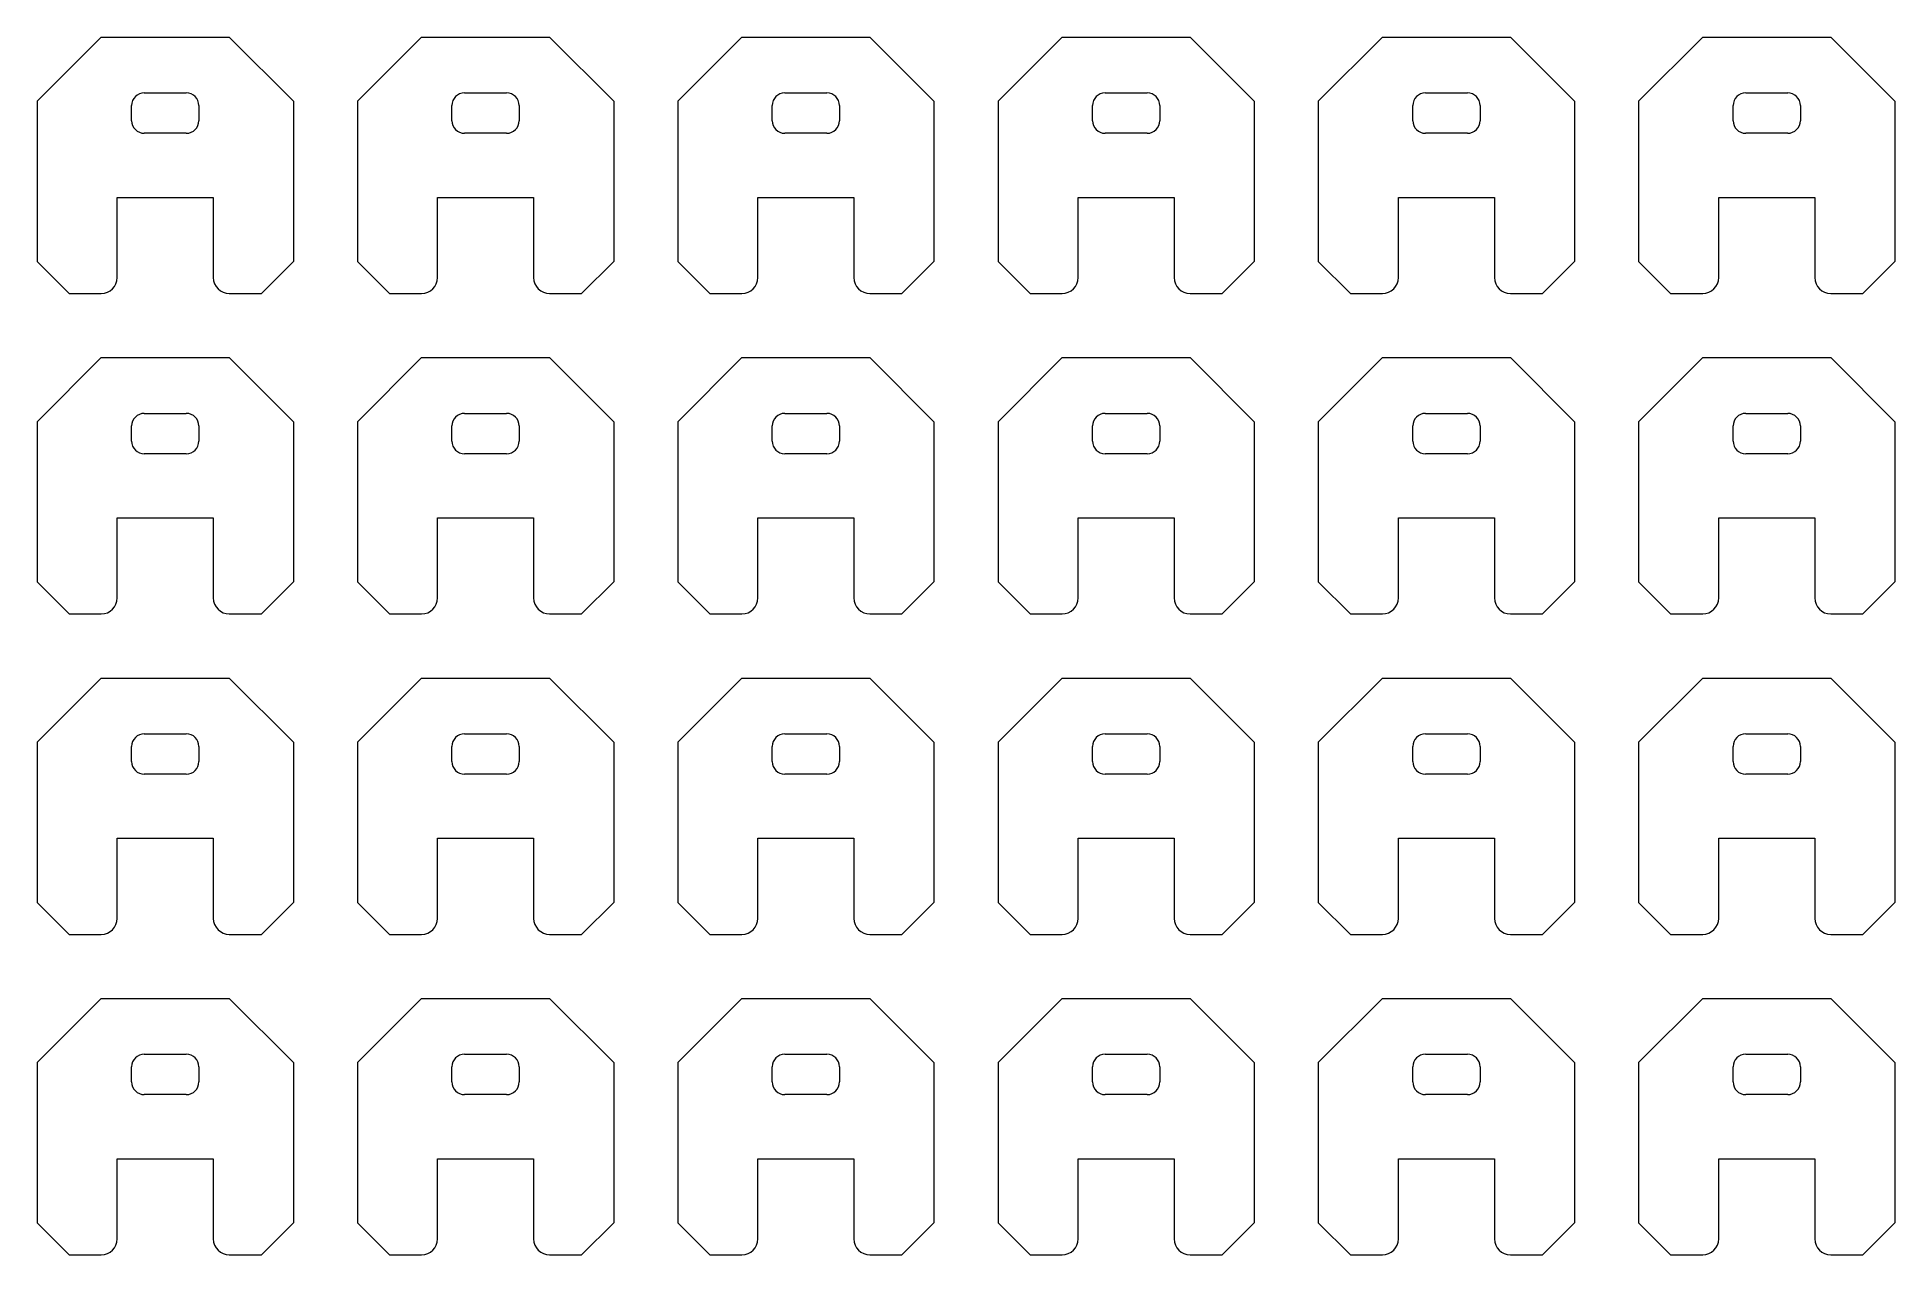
# Model space of a CAD drawing. Header units: millimetres. Extents: x 2 to 118, y 0 to 76.
import ezdxf

# ---------------------------------------------------------------- set-up
doc = ezdxf.new("R2010")
doc.units = ezdxf.units.MM
doc.layers.add('in', color=3, linetype='Continuous', lineweight=0, true_color=0x00ff00)
doc.layers.add('out', color=1, linetype='Continuous', lineweight=0, true_color=0xff0000)

msp = doc.modelspace()

# ---------------------------------------------------------------- linework, layer by layer
at = {"layer": 'in'}
for p, q in [((8.6875, 72.52), (11.3125, 72.52)), ((28.6875, 72.52), (31.3125, 72.52)), ((48.6875, 72.52), (51.3125, 72.52)), ((68.6875, 72.52), (71.3125, 72.52)), ((88.6875, 72.52), (91.3125, 72.52)), ((108.6875, 72.52), (111.3125, 72.52)), ((7.9, 70.7875), (7.9, 71.7325)), ((12.1, 71.7325), (12.1, 70.7875)), ((27.9, 70.7875), (27.9, 71.7325)), ((32.1, 71.7325), (32.1, 70.7875)), ((47.9, 70.7875), (47.9, 71.7325)), ((52.1, 71.7325), (52.1, 70.7875)), ((67.9, 70.7875), (67.9, 71.7325)), ((72.1, 71.7325), (72.1, 70.7875)), ((87.9, 70.7875), (87.9, 71.7325)), ((92.1, 71.7325), (92.1, 70.7875)), ((107.9, 70.7875), (107.9, 71.7325)), ((112.1, 71.7325), (112.1, 70.7875)), ((11.3125, 70), (8.6875, 70)), ((31.3125, 70), (28.6875, 70)), ((51.3125, 70), (48.6875, 70)), ((71.3125, 70), (68.6875, 70)), ((91.3125, 70), (88.6875, 70)), ((111.3125, 70), (108.6875, 70)), ((8.6875, 52.52), (11.3125, 52.52)), ((28.6875, 52.52), (31.3125, 52.52)), ((48.6875, 52.52), (51.3125, 52.52)), ((68.6875, 52.52), (71.3125, 52.52)), ((88.6875, 52.52), (91.3125, 52.52)), ((108.6875, 52.52), (111.3125, 52.52)), ((7.9, 50.7875), (7.9, 51.7325)), ((12.1, 51.7325), (12.1, 50.7875)), ((27.9, 50.7875), (27.9, 51.7325)), ((32.1, 51.7325), (32.1, 50.7875)), ((47.9, 50.7875), (47.9, 51.7325)), ((52.1, 51.7325), (52.1, 50.7875)), ((67.9, 50.7875), (67.9, 51.7325)), ((72.1, 51.7325), (72.1, 50.7875)), ((87.9, 50.7875), (87.9, 51.7325)), ((92.1, 51.7325), (92.1, 50.7875)), ((107.9, 50.7875), (107.9, 51.7325)), ((112.1, 51.7325), (112.1, 50.7875)), ((11.3125, 50), (8.6875, 50)), ((31.3125, 50), (28.6875, 50)), ((51.3125, 50), (48.6875, 50)), ((71.3125, 50), (68.6875, 50)), ((91.3125, 50), (88.6875, 50)), ((111.3125, 50), (108.6875, 50)), ((8.6875, 32.52), (11.3125, 32.52)), ((28.6875, 32.52), (31.3125, 32.52)), ((48.6875, 32.52), (51.3125, 32.52)), ((68.6875, 32.52), (71.3125, 32.52)), ((88.6875, 32.52), (91.3125, 32.52)), ((108.6875, 32.52), (111.3125, 32.52)), ((7.9, 30.7875), (7.9, 31.7325)), ((12.1, 31.7325), (12.1, 30.7875)), ((27.9, 30.7875), (27.9, 31.7325)), ((32.1, 31.7325), (32.1, 30.7875)), ((47.9, 30.7875), (47.9, 31.7325)), ((52.1, 31.7325), (52.1, 30.7875)), ((67.9, 30.7875), (67.9, 31.7325)), ((72.1, 31.7325), (72.1, 30.7875)), ((87.9, 30.7875), (87.9, 31.7325)), ((92.1, 31.7325), (92.1, 30.7875)), ((107.9, 30.7875), (107.9, 31.7325)), ((112.1, 31.7325), (112.1, 30.7875)), ((11.3125, 30), (8.6875, 30)), ((31.3125, 30), (28.6875, 30)), ((51.3125, 30), (48.6875, 30)), ((71.3125, 30), (68.6875, 30)), ((91.3125, 30), (88.6875, 30)), ((111.3125, 30), (108.6875, 30)), ((7.9, 10.7875), (7.9, 11.7325)), ((8.6875, 12.52), (11.3125, 12.52)), ((12.1, 11.7325), (12.1, 10.7875)), ((27.9, 10.7875), (27.9, 11.7325)), ((28.6875, 12.52), (31.3125, 12.52)), ((32.1, 11.7325), (32.1, 10.7875)), ((47.9, 10.7875), (47.9, 11.7325)), ((48.6875, 12.52), (51.3125, 12.52)), ((52.1, 11.7325), (52.1, 10.7875)), ((67.9, 10.7875), (67.9, 11.7325)), ((68.6875, 12.52), (71.3125, 12.52)), ((72.1, 11.7325), (72.1, 10.7875)), ((87.9, 10.7875), (87.9, 11.7325)), ((88.6875, 12.52), (91.3125, 12.52)), ((92.1, 11.7325), (92.1, 10.7875)), ((107.9, 10.7875), (107.9, 11.7325)), ((108.6875, 12.52), (111.3125, 12.52)), ((112.1, 11.7325), (112.1, 10.7875)), ((11.3125, 10), (8.6875, 10)), ((31.3125, 10), (28.6875, 10)), ((51.3125, 10), (48.6875, 10)), ((71.3125, 10), (68.6875, 10)), ((91.3125, 10), (88.6875, 10)), ((111.3125, 10), (108.6875, 10))]:
    msp.add_line(p, q, dxfattribs=at)
for centre, start, end in [((8.6875, 71.7325), 90, 180), ((11.3125, 71.7325), 0, 90), ((28.6875, 71.7325), 90, 180), ((31.3125, 71.7325), 0, 90), ((48.6875, 71.7325), 90, 180), ((51.3125, 71.7325), 0, 90), ((68.6875, 71.7325), 90, 180), ((71.3125, 71.7325), 0, 90), ((88.6875, 71.7325), 90, 180), ((91.3125, 71.7325), 0, 90), ((108.6875, 71.7325), 90, 180), ((111.3125, 71.7325), 0, 90), ((8.6875, 70.7875), 180, 270), ((11.3125, 70.7875), 270, 0), ((28.6875, 70.7875), 180, 270), ((31.3125, 70.7875), 270, 0), ((48.6875, 70.7875), 180, 270), ((51.3125, 70.7875), 270, 0), ((68.6875, 70.7875), 180, 270), ((71.3125, 70.7875), 270, 0), ((88.6875, 70.7875), 180, 270), ((91.3125, 70.7875), 270, 0), ((108.6875, 70.7875), 180, 270), ((111.3125, 70.7875), 270, 0), ((8.6875, 51.7325), 90, 180), ((11.3125, 51.7325), 0, 90), ((28.6875, 51.7325), 90, 180), ((31.3125, 51.7325), 0, 90), ((48.6875, 51.7325), 90, 180), ((51.3125, 51.7325), 0, 90), ((68.6875, 51.7325), 90, 180), ((71.3125, 51.7325), 0, 90), ((88.6875, 51.7325), 90, 180), ((91.3125, 51.7325), 0, 90), ((108.6875, 51.7325), 90, 180), ((111.3125, 51.7325), 0, 90), ((8.6875, 50.7875), 180, 270), ((11.3125, 50.7875), 270, 0), ((28.6875, 50.7875), 180, 270), ((31.3125, 50.7875), 270, 0), ((48.6875, 50.7875), 180, 270), ((51.3125, 50.7875), 270, 0), ((68.6875, 50.7875), 180, 270), ((71.3125, 50.7875), 270, 0), ((88.6875, 50.7875), 180, 270), ((91.3125, 50.7875), 270, 0), ((108.6875, 50.7875), 180, 270), ((111.3125, 50.7875), 270, 0), ((8.6875, 31.7325), 90, 180), ((11.3125, 31.7325), 0, 90), ((28.6875, 31.7325), 90, 180), ((31.3125, 31.7325), 0, 90), ((48.6875, 31.7325), 90, 180), ((51.3125, 31.7325), 0, 90), ((68.6875, 31.7325), 90, 180), ((71.3125, 31.7325), 0, 90), ((88.6875, 31.7325), 90, 180), ((91.3125, 31.7325), 0, 90), ((108.6875, 31.7325), 90, 180), ((111.3125, 31.7325), 0, 90), ((8.6875, 30.7875), 180, 270), ((11.3125, 30.7875), 270, 0), ((28.6875, 30.7875), 180, 270), ((31.3125, 30.7875), 270, 0), ((48.6875, 30.7875), 180, 270), ((51.3125, 30.7875), 270, 0), ((68.6875, 30.7875), 180, 270), ((71.3125, 30.7875), 270, 0), ((88.6875, 30.7875), 180, 270), ((91.3125, 30.7875), 270, 0), ((108.6875, 30.7875), 180, 270), ((111.3125, 30.7875), 270, 0), ((8.6875, 11.7325), 90, 180), ((11.3125, 11.7325), 0, 90), ((28.6875, 11.7325), 90, 180), ((31.3125, 11.7325), 0, 90), ((48.6875, 11.7325), 90, 180), ((51.3125, 11.7325), 0, 90), ((68.6875, 11.7325), 90, 180), ((71.3125, 11.7325), 0, 90), ((88.6875, 11.7325), 90, 180), ((91.3125, 11.7325), 0, 90), ((108.6875, 11.7325), 90, 180), ((111.3125, 11.7325), 0, 90), ((8.6875, 10.7875), 180, 270), ((11.3125, 10.7875), 270, 0), ((28.6875, 10.7875), 180, 270), ((31.3125, 10.7875), 270, 0), ((48.6875, 10.7875), 180, 270), ((51.3125, 10.7875), 270, 0), ((68.6875, 10.7875), 180, 270), ((71.3125, 10.7875), 270, 0), ((88.6875, 10.7875), 180, 270), ((91.3125, 10.7875), 270, 0), ((108.6875, 10.7875), 180, 270), ((111.3125, 10.7875), 270, 0)]:
    msp.add_arc(centre, 0.7875, start, end, dxfattribs=at)
at = {"layer": 'out'}
for p, q in [((2, 72), (6, 76)), ((6, 76), (14, 76)), ((14, 76), (18, 72)), ((22, 72), (26, 76)), ((26, 76), (34, 76)), ((34, 76), (38, 72)), ((42, 72), (46, 76)), ((46, 76), (54, 76)), ((54, 76), (58, 72)), ((62, 72), (66, 76)), ((66, 76), (74, 76)), ((74, 76), (78, 72)), ((82, 72), (86, 76)), ((86, 76), (94, 76)), ((94, 76), (98, 72)), ((102, 72), (106, 76)), ((106, 76), (114, 76)), ((114, 76), (118, 72)), ((2, 72), (2, 62)), ((18, 72), (18, 62)), ((22, 72), (22, 62)), ((38, 72), (38, 62)), ((42, 72), (42, 62)), ((58, 72), (58, 62)), ((62, 72), (62, 62)), ((78, 72), (78, 62)), ((82, 72), (82, 62)), ((98, 72), (98, 62)), ((102, 72), (102, 62)), ((118, 72), (118, 62)), ((7, 61), (7, 66)), ((7, 66), (13, 66)), ((13, 66), (13, 61)), ((27, 61), (27, 66)), ((27, 66), (33, 66)), ((33, 66), (33, 61)), ((47, 61), (47, 66)), ((47, 66), (53, 66)), ((53, 66), (53, 61)), ((67, 61), (67, 66)), ((67, 66), (73, 66)), ((73, 66), (73, 61)), ((87, 61), (87, 66)), ((87, 66), (93, 66)), ((93, 66), (93, 61)), ((107, 61), (107, 66)), ((107, 66), (113, 66)), ((113, 66), (113, 61)), ((2, 62), (4, 60)), ((16, 60), (18, 62)), ((22, 62), (24, 60)), ((36, 60), (38, 62)), ((42, 62), (44, 60)), ((56, 60), (58, 62)), ((62, 62), (64, 60)), ((76, 60), (78, 62)), ((82, 62), (84, 60)), ((96, 60), (98, 62)), ((102, 62), (104, 60)), ((116, 60), (118, 62)), ((4, 60), (6, 60)), ((14, 60), (16, 60)), ((24, 60), (26, 60)), ((34, 60), (36, 60)), ((44, 60), (46, 60)), ((54, 60), (56, 60)), ((64, 60), (66, 60)), ((74, 60), (76, 60)), ((84, 60), (86, 60)), ((94, 60), (96, 60)), ((104, 60), (106, 60)), ((114, 60), (116, 60)), ((2, 52), (6, 56)), ((6, 56), (14, 56)), ((14, 56), (18, 52)), ((22, 52), (26, 56)), ((26, 56), (34, 56)), ((34, 56), (38, 52)), ((42, 52), (46, 56)), ((46, 56), (54, 56)), ((54, 56), (58, 52)), ((62, 52), (66, 56)), ((66, 56), (74, 56)), ((74, 56), (78, 52)), ((82, 52), (86, 56)), ((86, 56), (94, 56)), ((94, 56), (98, 52)), ((102, 52), (106, 56)), ((106, 56), (114, 56)), ((114, 56), (118, 52)), ((2, 52), (2, 42)), ((18, 52), (18, 42)), ((22, 52), (22, 42)), ((38, 52), (38, 42)), ((42, 52), (42, 42)), ((58, 52), (58, 42)), ((62, 52), (62, 42)), ((78, 52), (78, 42)), ((82, 52), (82, 42)), ((98, 52), (98, 42)), ((102, 52), (102, 42)), ((118, 52), (118, 42)), ((7, 41), (7, 46)), ((7, 46), (13, 46)), ((13, 46), (13, 41)), ((27, 41), (27, 46)), ((27, 46), (33, 46)), ((33, 46), (33, 41)), ((47, 41), (47, 46)), ((47, 46), (53, 46)), ((53, 46), (53, 41)), ((67, 41), (67, 46)), ((67, 46), (73, 46)), ((73, 46), (73, 41)), ((87, 41), (87, 46)), ((87, 46), (93, 46)), ((93, 46), (93, 41)), ((107, 41), (107, 46)), ((107, 46), (113, 46)), ((113, 46), (113, 41)), ((2, 42), (4, 40)), ((16, 40), (18, 42)), ((22, 42), (24, 40)), ((36, 40), (38, 42)), ((42, 42), (44, 40)), ((56, 40), (58, 42)), ((62, 42), (64, 40)), ((76, 40), (78, 42)), ((82, 42), (84, 40)), ((96, 40), (98, 42)), ((102, 42), (104, 40)), ((116, 40), (118, 42)), ((4, 40), (6, 40)), ((14, 40), (16, 40)), ((24, 40), (26, 40)), ((34, 40), (36, 40)), ((44, 40), (46, 40)), ((54, 40), (56, 40)), ((64, 40), (66, 40)), ((74, 40), (76, 40)), ((84, 40), (86, 40)), ((94, 40), (96, 40)), ((104, 40), (106, 40)), ((114, 40), (116, 40)), ((2, 32), (6, 36)), ((6, 36), (14, 36)), ((14, 36), (18, 32)), ((22, 32), (26, 36)), ((26, 36), (34, 36)), ((34, 36), (38, 32)), ((42, 32), (46, 36)), ((46, 36), (54, 36)), ((54, 36), (58, 32)), ((62, 32), (66, 36)), ((66, 36), (74, 36)), ((74, 36), (78, 32)), ((82, 32), (86, 36)), ((86, 36), (94, 36)), ((94, 36), (98, 32)), ((102, 32), (106, 36)), ((106, 36), (114, 36)), ((114, 36), (118, 32)), ((2, 32), (2, 22)), ((18, 32), (18, 22)), ((22, 32), (22, 22)), ((38, 32), (38, 22)), ((42, 32), (42, 22)), ((58, 32), (58, 22)), ((62, 32), (62, 22)), ((78, 32), (78, 22)), ((82, 32), (82, 22)), ((98, 32), (98, 22)), ((102, 32), (102, 22)), ((118, 32), (118, 22)), ((7, 21), (7, 26)), ((7, 26), (13, 26)), ((13, 26), (13, 21)), ((27, 21), (27, 26)), ((27, 26), (33, 26)), ((33, 26), (33, 21)), ((47, 21), (47, 26)), ((47, 26), (53, 26)), ((53, 26), (53, 21)), ((67, 21), (67, 26)), ((67, 26), (73, 26)), ((73, 26), (73, 21)), ((87, 21), (87, 26)), ((87, 26), (93, 26)), ((93, 26), (93, 21)), ((107, 21), (107, 26)), ((107, 26), (113, 26)), ((113, 26), (113, 21)), ((2, 22), (4, 20)), ((16, 20), (18, 22)), ((22, 22), (24, 20)), ((36, 20), (38, 22)), ((42, 22), (44, 20)), ((56, 20), (58, 22)), ((62, 22), (64, 20)), ((76, 20), (78, 22)), ((82, 22), (84, 20)), ((96, 20), (98, 22)), ((102, 22), (104, 20)), ((116, 20), (118, 22)), ((4, 20), (6, 20)), ((14, 20), (16, 20)), ((24, 20), (26, 20)), ((34, 20), (36, 20)), ((44, 20), (46, 20)), ((54, 20), (56, 20)), ((64, 20), (66, 20)), ((74, 20), (76, 20)), ((84, 20), (86, 20)), ((94, 20), (96, 20)), ((104, 20), (106, 20)), ((114, 20), (116, 20)), ((2, 12), (6, 16)), ((6, 16), (14, 16)), ((14, 16), (18, 12)), ((22, 12), (26, 16)), ((26, 16), (34, 16)), ((34, 16), (38, 12)), ((42, 12), (46, 16)), ((46, 16), (54, 16)), ((54, 16), (58, 12)), ((62, 12), (66, 16)), ((66, 16), (74, 16)), ((74, 16), (78, 12)), ((82, 12), (86, 16)), ((86, 16), (94, 16)), ((94, 16), (98, 12)), ((102, 12), (106, 16)), ((106, 16), (114, 16)), ((114, 16), (118, 12)), ((2, 12), (2, 2)), ((18, 12), (18, 2)), ((22, 12), (22, 2)), ((38, 12), (38, 2)), ((42, 12), (42, 2)), ((58, 12), (58, 2)), ((62, 12), (62, 2)), ((78, 12), (78, 2)), ((82, 12), (82, 2)), ((98, 12), (98, 2)), ((102, 12), (102, 2)), ((118, 12), (118, 2)), ((7, 1), (7, 6)), ((7, 6), (13, 6)), ((13, 6), (13, 1)), ((27, 1), (27, 6)), ((27, 6), (33, 6)), ((33, 6), (33, 1)), ((47, 1), (47, 6)), ((47, 6), (53, 6)), ((53, 6), (53, 1)), ((67, 1), (67, 6)), ((67, 6), (73, 6)), ((73, 6), (73, 1)), ((87, 1), (87, 6)), ((87, 6), (93, 6)), ((93, 6), (93, 1)), ((107, 1), (107, 6)), ((107, 6), (113, 6)), ((113, 6), (113, 1)), ((2, 2), (4, 0)), ((16, 0), (18, 2)), ((22, 2), (24, 0)), ((36, 0), (38, 2)), ((42, 2), (44, 0)), ((56, 0), (58, 2)), ((62, 2), (64, 0)), ((76, 0), (78, 2)), ((82, 2), (84, 0)), ((96, 0), (98, 2)), ((102, 2), (104, 0)), ((116, 0), (118, 2)), ((4, 0), (6, 0)), ((14, 0), (16, 0)), ((24, 0), (26, 0)), ((34, 0), (36, 0)), ((44, 0), (46, 0)), ((54, 0), (56, 0)), ((64, 0), (66, 0)), ((74, 0), (76, 0)), ((84, 0), (86, 0)), ((94, 0), (96, 0)), ((104, 0), (106, 0)), ((114, 0), (116, 0))]:
    msp.add_line(p, q, dxfattribs=at)
for centre, start, end in [((6, 61), 270, 0), ((14, 61), 180, 270), ((26, 61), 270, 0), ((34, 61), 180, 270), ((46, 61), 270, 0), ((54, 61), 180, 270), ((66, 61), 270, 0), ((74, 61), 180, 270), ((86, 61), 270, 0), ((94, 61), 180, 270), ((106, 61), 270, 0), ((114, 61), 180, 270), ((6, 41), 270, 0), ((14, 41), 180, 270), ((26, 41), 270, 0), ((34, 41), 180, 270), ((46, 41), 270, 0), ((54, 41), 180, 270), ((66, 41), 270, 0), ((74, 41), 180, 270), ((86, 41), 270, 0), ((94, 41), 180, 270), ((106, 41), 270, 0), ((114, 41), 180, 270), ((6, 21), 270, 0), ((14, 21), 180, 270), ((26, 21), 270, 0), ((34, 21), 180, 270), ((46, 21), 270, 0), ((54, 21), 180, 270), ((66, 21), 270, 0), ((74, 21), 180, 270), ((86, 21), 270, 0), ((94, 21), 180, 270), ((106, 21), 270, 0), ((114, 21), 180, 270), ((6, 1), 270, 0), ((14, 1), 180, 270), ((26, 1), 270, 0), ((34, 1), 180, 270), ((46, 1), 270, 0), ((54, 1), 180, 270), ((66, 1), 270, 0), ((74, 1), 180, 270), ((86, 1), 270, 0), ((94, 1), 180, 270), ((106, 1), 270, 0), ((114, 1), 180, 270)]:
    msp.add_arc(centre, 1, start, end, dxfattribs=at)

doc.saveas('drawing.dxf')
